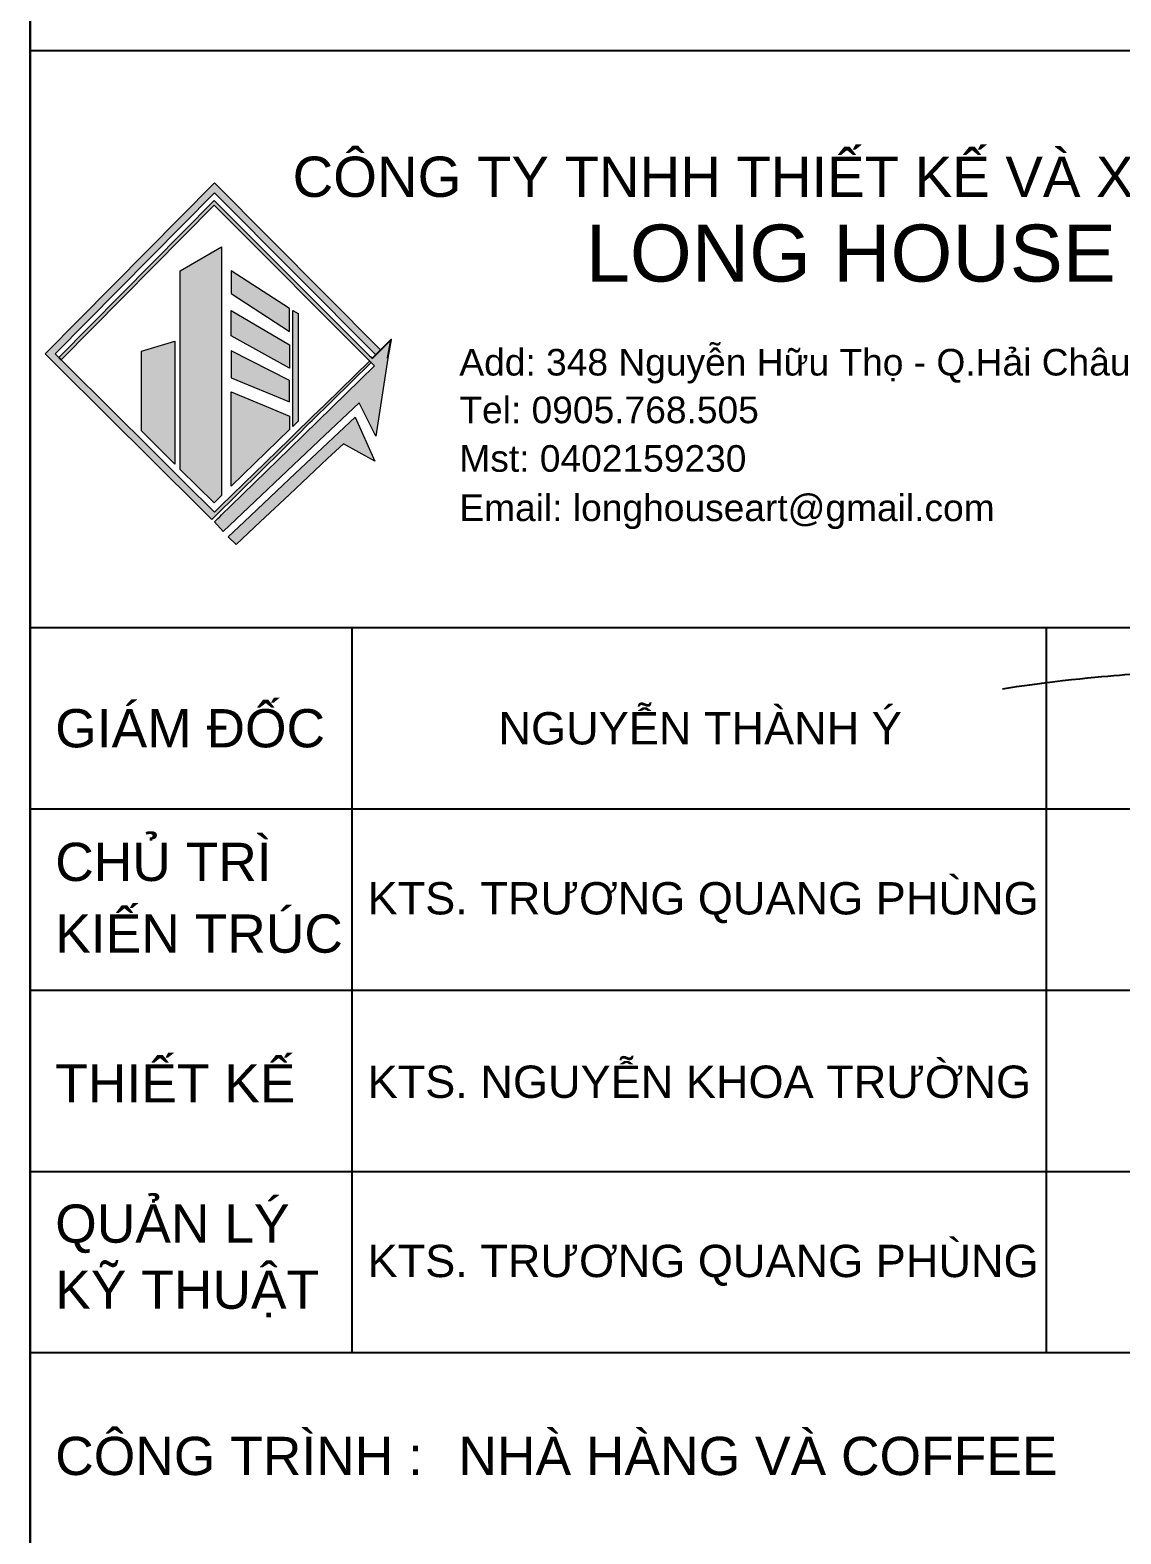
# Model space of a CAD drawing. Header units: millimetres. Extents: x 886808 to 1650903, y -1008069 to 230892.
# Drawn here: x 1061942 to 1071224, y -572113 to -559325 of the extents above; entities that cross this region are included whole.
import ezdxf

# ---------------------------------------------------------------- set-up
doc = ezdxf.new("R2010")
doc.units = ezdxf.units.MM
for name, color, linetype, lineweight in [('0.NETMANHNHAT-0.05', 251, 'Continuous', 0), ('A-Anno-Dims', 211, 'Continuous', 5), ('A-Wall', 113, 'Continuous', 30), ('hatch', 250, 'Continuous', 0)]:
    doc.layers.add(name, color=color, linetype=linetype, lineweight=lineweight)
for name, color, linetype in [('11-Ghi chu', 7, 'Continuous'), ('CUA', 75, 'Continuous'), ('i_Chu', 9, 'Continuous'), ('Layer 1', 7, 'Continuous')]:
    doc.layers.add(name, color=color, linetype=linetype)
doc.styles.add('Arial_6', font='arial.ttf', dxfattribs={"height": 1.327769})

# ---------------------------------------------------------------- blocks, each defined once
blk = doc.blocks.new('fghkp')
at = {"layer": '0.NETMANHNHAT-0.05'}
h = blk.add_hatch(color=256, dxfattribs=at)
h.dxf.hatch_style = 1
h.paths.add_polyline_path([(-130243.5, 759034.2), (-130343.1, 758940.4), (-130443.5, 758845.8), (-130581.6, 758715.6), (-130629.9, 758670.1), (-130606, 758646.8), (-130532.5, 758715.6), (-130443.5, 758799), (-130327.2, 758908), (-130279.2, 758952.9), (-130183.8, 758900.4)])
edge = h.paths.add_edge_path()
edge.add_line((-130143.7, 759213.5), (-130143.6, 759214.3))
edge.add_line((-130143.6, 759214.3), (-130133.3, 759270.6))
edge.add_line((-130133.3, 759270.6), (-130191.2, 759212.7))
edge.add_spline(control_points=[(-130191.2, 759212.7), (-130197.2, 759218.6), (-130203.3, 759224.6), (-130203.3, 759224.6)], knot_values=[8, 8, 8, 8, 8.503994, 8.503994, 8.503994, 8.503994], degree=3, periodic=0)
edge.add_spline(control_points=[(-130203.3, 759224.6), (-130203.3, 759224.6), (-130262.9, 759284.2), (-130339.6, 759360.9)], knot_values=[7.643345, 7.643345, 7.643345, 7.643345, 8, 8, 8, 8], degree=3, periodic=0)
edge.add_spline(control_points=[(-130339.6, 759360.9), (-130370.5, 759391.8), (-130404.1, 759425.3), (-130437.7, 759458.9)], knot_values=[7.5, 7.5, 7.5, 7.5, 7.643345, 7.643345, 7.643345, 7.643345], degree=3, periodic=0)
edge.add_spline(control_points=[(-130437.7, 759458.9), (-130471.3, 759492.5), (-130504.9, 759526.1), (-130535.7, 759557)], knot_values=[7.356655, 7.356655, 7.356655, 7.356655, 7.5, 7.5, 7.5, 7.5], degree=3, periodic=0)
edge.add_spline(control_points=[(-130535.7, 759557), (-130612.5, 759633.7), (-130672.1, 759693.3), (-130672.1, 759693.3)], knot_values=[7, 7, 7, 7, 7.356655, 7.356655, 7.356655, 7.356655], degree=3, periodic=0)
edge.add_spline(control_points=[(-130672.1, 759693.3), (-130672.1, 759693.3), (-130732.3, 759632.5), (-130809.8, 759554.3)], knot_values=[6.643345, 6.643345, 6.643345, 6.643345, 7, 7, 7, 7], degree=3, periodic=0)
edge.add_spline(control_points=[(-130809.8, 759554.3), (-130840.9, 759522.8), (-130874.8, 759488.6), (-130908.7, 759454.3)], knot_values=[6.5, 6.5, 6.5, 6.5, 6.643345, 6.643345, 6.643345, 6.643345], degree=3, periodic=0)
edge.add_spline(control_points=[(-130909.1, 759453.9), (-131027.2, 759334.6), (-131145.3, 759215.4), (-131145.4, 759215.3)], knot_values=[6.000201, 6.000201, 6.000201, 6.000201, 6.499503, 6.499503, 6.499503, 6.499503], degree=3, periodic=0)
edge.add_line((-131145.4, 759215.3), (-131138.3, 759208.3))
edge.add_spline(control_points=[(-131138.3, 759208.3), (-131138.3, 759208.3), (-131107.6, 759239.3), (-131061.9, 759285.4)], knot_values=[4.743337, 4.743337, 4.743337, 4.743337, 4.999879, 4.999879, 4.999879, 4.999879], degree=3, periodic=0)
edge.add_spline(control_points=[(-131061.9, 759285.4), (-131018.6, 759329.1), (-130961.9, 759386.4), (-130905.2, 759443.7)], knot_values=[4.5, 4.5, 4.5, 4.5, 4.743337, 4.743337, 4.743337, 4.743337], degree=3, periodic=0)
edge.add_spline(control_points=[(-130905.2, 759443.7), (-130871.8, 759477.5), (-130838.4, 759511.2), (-130807.7, 759542.2)], knot_values=[4.356655, 4.356655, 4.356655, 4.356655, 4.5, 4.5, 4.5, 4.5], degree=3, periodic=0)
edge.add_spline(control_points=[(-130807.7, 759542.2), (-130731.4, 759619.3), (-130672.1, 759679.2), (-130672.1, 759679.2)], knot_values=[4, 4, 4, 4, 4.356655, 4.356655, 4.356655, 4.356655], degree=3, periodic=0)
edge.add_spline(control_points=[(-130672.1, 759679.2), (-130672.1, 759679.2), (-130609.1, 759616), (-130528.3, 759535)], knot_values=[3.640583, 3.640583, 3.640583, 3.640583, 4, 4, 4, 4], degree=3, periodic=0)
edge.add_spline(control_points=[(-130528.3, 759535), (-130496.7, 759503.4), (-130462.4, 759469), (-130428.1, 759434.6)], knot_values=[3.5, 3.5, 3.5, 3.5, 3.640583, 3.640583, 3.640583, 3.640583], degree=3, periodic=0)
edge.add_spline(control_points=[(-130428.1, 759434.6), (-130402.4, 759408.8), (-130376.7, 759383.1), (-130352.1, 759358.5)], knot_values=[3.394676, 3.394676, 3.394676, 3.394676, 3.5, 3.5, 3.5, 3.5], degree=3, periodic=0)
edge.add_spline(control_points=[(-130352.1, 759358.5), (-130284.5, 759290.7), (-130225.5, 759231.6), (-130199, 759205)], knot_values=[3.104646, 3.104646, 3.104646, 3.104646, 3.394676, 3.394676, 3.394676, 3.394676], degree=3, periodic=0)
edge.add_spline(control_points=[(-130199, 759205), (-130197.5, 759203.5), (-130196.1, 759202), (-130194.8, 759200.7)], knot_values=[3.087994, 3.087994, 3.087994, 3.087994, 3.104646, 3.104646, 3.104646, 3.104646], degree=3, periodic=0)
edge.add_spline(control_points=[(-130194.8, 759200.7), (-130187.9, 759193.8), (-130184.1, 759190), (-130184.1, 759190)], knot_values=[3, 3, 3, 3, 3.087994, 3.087994, 3.087994, 3.087994], degree=3, periodic=0)
edge.add_line((-130184.1, 759190), (-130443.5, 758937.6))
edge.add_line((-130443.5, 758937.6), (-130620.5, 758765.4))
edge.add_line((-130620.5, 758765.4), (-130650, 758736.6))
edge.add_line((-130650, 758736.6), (-130655.6, 758731.1))
edge.add_line((-130655.6, 758731.1), (-130661.4, 758725.5))
edge.add_line((-130661.4, 758725.5), (-130671.9, 758715.3))
edge.add_line((-130671.9, 758715.3), (-130644.8, 758686.2))
edge.add_line((-130644.8, 758686.2), (-130353.6, 758961.9))
edge.add_line((-130353.6, 758961.9), (-130231.3, 759077.8))
edge.add_line((-130231.3, 759077.8), (-130180.4, 758976.6))
edge.add_line((-130180.4, 758976.6), (-130143.7, 759213.5))
edge = h.paths.add_edge_path()
edge.add_line((-130671.9, 759746.6), (-131186.8, 759226.5))
edge.add_line((-131186.8, 759226.5), (-130964.8, 759006))
edge.add_line((-130964.8, 759006), (-130894.1, 758935.8))
edge.add_line((-130894.1, 758935.8), (-130792.2, 758834.6))
edge.add_line((-130792.2, 758834.6), (-130775.9, 758818.4))
edge.add_line((-130775.9, 758818.4), (-130679.4, 758722.6))
edge.add_line((-130679.4, 758722.6), (-130664.3, 758737.6))
edge.add_line((-130664.3, 758737.6), (-130650, 758751.7))
edge.add_line((-130650, 758751.7), (-130620.5, 758780.8))
edge.add_line((-130620.5, 758780.8), (-130579.1, 758821.7))
edge.add_line((-130579.1, 758821.7), (-130551.6, 758848.8))
edge.add_line((-130551.6, 758848.8), (-130443.5, 758955.4))
edge.add_line((-130443.5, 758955.4), (-130433.5, 758965.3))
edge.add_line((-130433.5, 758965.3), (-130422.1, 758976.5))
edge.add_line((-130422.1, 758976.5), (-130380.8, 759017.2))
edge.add_line((-130380.8, 759017.2), (-130373.8, 759024.1))
edge.add_line((-130373.8, 759024.1), (-130194.8, 759200.7))
edge.add_spline(control_points=[(-130194.8, 759200.7), (-130196.1, 759202), (-130197.5, 759203.5), (-130199, 759205)], knot_values=[3.087994, 3.087994, 3.087994, 3.087994, 3.104646, 3.104646, 3.104646, 3.104646], degree=3, periodic=0)
edge.add_line((-130199, 759205), (-130334.9, 759072.7))
edge.add_line((-130334.9, 759072.7), (-130373.8, 759034.9))
edge.add_line((-130373.8, 759034.9), (-130384.4, 759024.6))
edge.add_line((-130384.4, 759024.6), (-130416.8, 758993))
edge.add_line((-130416.8, 758993), (-130433.5, 758976.8))
edge.add_line((-130433.5, 758976.8), (-130443.5, 758967))
edge.add_line((-130443.5, 758967), (-130551.6, 758861.8))
edge.add_line((-130551.6, 758861.8), (-130579.1, 758835.1))
edge.add_line((-130579.1, 758835.1), (-130620.5, 758794.9))
edge.add_line((-130620.5, 758794.9), (-130650, 758766))
edge.add_line((-130650, 758766), (-130671.8, 758744.9))
edge.add_line((-130671.8, 758744.9), (-130674, 758747.1))
edge.add_line((-130674, 758747.1), (-130674, 758747.2))
edge.add_line((-130674, 758747.2), (-130758.3, 758830.8))
edge.add_line((-130758.3, 758830.8), (-130775.9, 758848.3))
edge.add_line((-130775.9, 758848.3), (-130785.4, 758857.8))
edge.add_line((-130785.4, 758857.8), (-130792.2, 758864.5))
edge.add_line((-130792.2, 758864.5), (-130894.1, 758965.7))
edge.add_line((-130894.1, 758965.7), (-130954.9, 759026.2))
edge.add_line((-130954.9, 759026.2), (-130968.5, 759039.6))
edge.add_line((-130968.5, 759039.6), (-131138.3, 759208.3))
edge.add_spline(control_points=[(-131138.3, 759208.3), (-131138.3, 759208.3), (-131139.2, 759209.2), (-131140.4, 759210.3)], knot_values=[5, 5, 5, 5, 5.356655, 5.356655, 5.356655, 5.356655], degree=3, periodic=0)
edge.add_spline(control_points=[(-131140.4, 759210.3), (-131140.8, 759210.8), (-131141.3, 759211.3), (-131141.8, 759211.8)], knot_values=[5.356655, 5.356655, 5.356655, 5.356655, 5.5, 5.5, 5.5, 5.5], degree=3, periodic=0)
edge.add_spline(control_points=[(-131141.8, 759211.8), (-131142.3, 759212.3), (-131142.9, 759212.8), (-131143.3, 759213.2)], knot_values=[5.5, 5.5, 5.5, 5.5, 5.643345, 5.643345, 5.643345, 5.643345], degree=3, periodic=0)
edge.add_spline(control_points=[(-131143.3, 759213.2), (-131144.5, 759214.4), (-131145.4, 759215.3), (-131145.4, 759215.3)], knot_values=[5.643345, 5.643345, 5.643345, 5.643345, 6, 6, 6, 6], degree=3, periodic=0)
edge.add_line((-131145.4, 759215.3), (-131156.8, 759226.7))
edge.add_line((-131156.8, 759226.7), (-130671.9, 759716.6))
edge.add_line((-130671.9, 759716.6), (-130180.6, 759223.3))
edge.add_line((-130180.6, 759223.3), (-130165.7, 759238.3))
edge.add_line((-130165.7, 759238.3), (-130671.9, 759746.6))
at = {"layer": '0.NETMANHNHAT-0.05', "true_color": 0x2a388f}
h = blk.add_hatch(color=177, dxfattribs=at)
h.dxf.hatch_style = 2
h.paths.add_polyline_path([(-130650, 759552.1), (-130650, 758795.3), (-130673, 758772.9), (-130775.9, 758875.1), (-130775.9, 759479.2)])
h = blk.add_hatch(color=177, dxfattribs=at)
h.dxf.hatch_style = 2
h.paths.add_polyline_path([(-130620.5, 759479.6), (-130620.5, 759410.3), (-130443.5, 759294.7), (-130443.5, 759365)])
h = blk.add_hatch(color=177, dxfattribs=at)
h.dxf.hatch_style = 2
h.paths.add_polyline_path([(-130620.5, 759281.3), (-130620.5, 759358.7), (-130443.5, 759253.5), (-130443.5, 759183.2)])
h = blk.add_hatch(color=177, dxfattribs=at)
h.dxf.hatch_style = 2
h.paths.add_polyline_path([(-130416.8, 759349.1), (-130416.8, 759022.1), (-130433.5, 759005.9), (-130433.5, 759358.7)])
h = blk.add_hatch(color=177, dxfattribs=at)
h.dxf.hatch_style = 2
h.paths.add_polyline_path([(-130792.2, 759265.3), (-130792.2, 758891.3), (-130894.1, 758992.6), (-130894.1, 759235)])
h = blk.add_hatch(color=177, dxfattribs=at)
h.dxf.hatch_style = 2
h.paths.add_polyline_path([(-130620.5, 759236), (-130620.5, 759153.4), (-130443.5, 759080.4), (-130443.5, 759145.9)])
h = blk.add_hatch(color=177, dxfattribs=at)
h.dxf.hatch_style = 2
h.paths.add_polyline_path([(-130443.5, 759037.1), (-130443.5, 758996.2), (-130620.5, 758824), (-130620.5, 759110.6), (-130501.4, 759061)])
at = {"layer": '0.NETMANHNHAT-0.05', "lineweight": 0}
for points in [[(-130650, 759552.1), (-130650, 758795.3), (-130673, 758772.9), (-130775.9, 758875.1), (-130775.9, 759479.2), (-130650, 759552.1)], [(-130620.5, 759479.6), (-130620.5, 759410.3), (-130443.5, 759294.7), (-130443.5, 759365), (-130620.5, 759479.6)], [(-130620.5, 759281.3), (-130620.5, 759358.7), (-130443.5, 759253.5), (-130443.5, 759183.2), (-130620.5, 759281.3)], [(-130416.8, 759349.1), (-130416.8, 759022.1), (-130433.5, 759005.9), (-130433.5, 759358.7), (-130416.8, 759349.1)], [(-130792.2, 759265.3), (-130792.2, 758891.3), (-130894.1, 758992.6), (-130894.1, 759235), (-130792.2, 759265.3)], [(-130620.5, 759236), (-130620.5, 759153.4), (-130443.5, 759080.4), (-130443.5, 759145.9), (-130620.5, 759236)], [(-130443.5, 759037.1), (-130443.5, 758996.2), (-130620.5, 758824), (-130620.5, 759110.6), (-130501.4, 759061), (-130443.5, 759037.1)]]:
    blk.add_lwpolyline(points, dxfattribs=at)
at = {"layer": '11-Ghi chu'}
for points in [[(-130143.7, 759213.5), (-130143.6, 759214.3), (-130133.3, 759270.6), (-130191.2, 759212.7)], [(-131145.4, 759215.3), (-131138.3, 759208.3)]]:
    blk.add_lwpolyline(points, dxfattribs=at)
at = {"layer": 'Layer 1', "lineweight": 0}
for p, q in [((-130671.9, 759746.6), (-131186.8, 759226.5)), ((-130165.7, 759238.3), (-130671.9, 759746.6)), ((-131156.8, 759226.7), (-130671.9, 759716.6)), ((-130671.9, 759716.6), (-130180.6, 759223.3)), ((-131186.8, 759226.5), (-130964.8, 759006)), ((-131145.4, 759215.3), (-131156.8, 759226.7)), ((-130191.2, 759212.7), (-130133.3, 759270.6)), ((-130133.3, 759270.6), (-130143.7, 759213.5)), ((-131138.3, 759208.3), (-131145.4, 759215.3)), ((-130968.5, 759039.6), (-131138.3, 759208.3)), ((-130443.5, 758937.6), (-130184.1, 759190)), ((-130373.8, 759024.1), (-130194.8, 759200.7)), ((-130199, 759205), (-130334.9, 759072.7)), ((-130143.7, 759213.5), (-130180.4, 758976.6)), ((-130143.6, 759214.3), (-130143.7, 759213.5)), ((-130334.9, 759072.7), (-130373.8, 759034.9)), ((-130231.3, 759077.8), (-130353.6, 758961.9)), ((-130180.4, 758976.6), (-130231.3, 759077.8)), ((-130954.9, 759026.2), (-130968.5, 759039.6)), ((-130964.8, 759006), (-130894.1, 758935.8)), ((-130894.1, 758965.7), (-130954.9, 759026.2)), ((-130422.1, 758976.5), (-130380.8, 759017.2)), ((-130384.4, 759024.6), (-130416.8, 758993)), ((-130373.8, 759034.9), (-130384.4, 759024.6)), ((-130380.8, 759017.2), (-130373.8, 759024.1)), ((-130792.2, 758864.5), (-130894.1, 758965.7)), ((-130353.6, 758961.9), (-130644.8, 758686.2)), ((-130443.5, 758967), (-130551.6, 758861.8)), ((-130551.6, 758848.8), (-130443.5, 758955.4)), ((-130433.5, 758976.8), (-130443.5, 758967)), ((-130443.5, 758955.4), (-130433.5, 758965.3)), ((-130416.8, 758993), (-130433.5, 758976.8)), ((-130433.5, 758965.3), (-130422.1, 758976.5)), ((-130894.1, 758935.8), (-130792.2, 758834.6)), ((-130620.5, 758765.4), (-130443.5, 758937.6)), ((-130785.4, 758857.8), (-130792.2, 758864.5)), ((-130551.6, 758861.8), (-130579.1, 758835.1)), ((-130792.2, 758834.6), (-130775.9, 758818.4)), ((-130775.9, 758848.3), (-130785.4, 758857.8)), ((-130758.3, 758830.8), (-130775.9, 758848.3)), ((-130775.9, 758818.4), (-130679.4, 758722.6)), ((-130674, 758747.2), (-130758.3, 758830.8)), ((-130579.1, 758835.1), (-130620.5, 758794.9)), ((-130620.5, 758780.8), (-130579.1, 758821.7)), ((-130579.1, 758821.7), (-130551.6, 758848.8)), ((-130620.5, 758794.9), (-130650, 758766)), ((-130650, 758751.7), (-130620.5, 758780.8)), ((-130679.4, 758722.6), (-130664.3, 758737.6)), ((-130674, 758747.1), (-130674, 758747.2)), ((-130674, 758747.1), (-130674, 758747.2)), ((-130671.8, 758744.9), (-130674, 758747.1)), ((-130671.8, 758744.9), (-130674, 758747.1)), ((-130671.9, 758715.3), (-130661.4, 758725.5)), ((-130650, 758766), (-130671.8, 758744.9)), ((-130650, 758766), (-130671.8, 758744.9)), ((-130664.3, 758737.6), (-130650, 758751.7)), ((-130661.4, 758725.5), (-130655.6, 758731.1)), ((-130655.6, 758731.1), (-130650, 758736.6)), ((-130650, 758736.6), (-130620.5, 758765.4)), ((-130644.8, 758686.2), (-130671.9, 758715.3))]:
    blk.add_line(p, q, dxfattribs=at)
blk.add_lwpolyline([(-130183.8, 758900.4), (-130279.2, 758952.9), (-130327.2, 758908), (-130443.5, 758799), (-130532.5, 758715.6), (-130606, 758646.8), (-130629.9, 758670.1), (-130581.6, 758715.6), (-130443.5, 758845.8), (-130343.1, 758940.4), (-130243.5, 759034.2), (-130183.8, 758900.4)], dxfattribs=at)
for points in [[(-131145.4, 759215.3), (-131145.4, 759215.3), (-130672.1, 759693.3), (-130672.1, 759693.3)], [(-130672.1, 759693.3), (-130672.1, 759693.3), (-130203.3, 759224.6), (-130203.3, 759224.6)], [(-130672.1, 759679.2), (-130672.1, 759679.2), (-131138.3, 759208.3), (-131138.3, 759208.3)], [(-130184.1, 759190), (-130184.1, 759190), (-130672.1, 759679.2), (-130672.1, 759679.2)], [(-131138.3, 759208.3), (-131138.3, 759208.3), (-131145.4, 759215.3), (-131145.4, 759215.3)], [(-130203.3, 759224.6), (-130203.3, 759224.6), (-130197.2, 759218.6), (-130191.2, 759212.7)]]:
    blk.add_open_spline(points, degree=3, dxfattribs=at)
blk = doc.blocks.new('chu ky Y')
at = {"layer": 'i_Chu'}
blk.add_lwpolyline([(555891, 496110), (556042, 496133), (556181, 496152), (556307, 496169), (556422, 496183), (556527, 496196), (556623, 496206), (556711, 496216), (556792, 496224), (556868, 496231), (556938, 496238), (557004, 496244), (557067, 496250), (557127, 496255), (557185, 496260), (557241, 496265), (557298, 496269), (557355, 496273), (557412, 496277), (557468, 496281), (557524, 496285), (557578, 496289), (557631, 496293), (557682, 496296), (557730, 496299), (557775, 496302), (557818, 496305), (557858, 496308), (557895, 496310), (557930, 496313), (557963, 496315), (557994, 496317), (558022, 496319), (558049, 496320), (558074, 496322), (558096, 496324), (558117, 496325), (558137, 496327), (558154, 496328), (558170, 496330), (558184, 496331), (558196, 496333), (558207, 496335), (558216, 496336), (558224, 496338), (558231, 496339), (558236, 496341), (558241, 496342), (558245, 496342), (558249, 496342), (558252, 496342), (558254, 496341), (558256, 496340), (558257, 496337), (558258, 496334), (558259, 496331), (558259, 496326), (558259, 496320), (558259, 496313), (558258, 496305), (558257, 496295), (558256, 496285), (558255, 496273), (558253, 496260), (558252, 496245), (558250, 496229), (558248, 496212), (558246, 496194), (558244, 496174), (558242, 496155), (558241, 496134), (558239, 496114), (558238, 496093), (558237, 496072), (558236, 496052), (558235, 496031), (558235, 496011), (558235, 495991), (558235, 495971), (558235, 495951), (558235, 495932), (558235, 495913), (558235, 495894), (558236, 495875), (558236, 495857), (558236, 495839), (558237, 495823), (558237, 495807), (558238, 495791), (558238, 495777), (558239, 495764), (558240, 495752), (558240, 495740), (558241, 495730), (558242, 495720), (558243, 495711), (558244, 495703), (558245, 495696), (558246, 495689), (558248, 495683), (558249, 495677), (558250, 495672), (558251, 495668), (558253, 495664), (558254, 495661), (558255, 495658), (558256, 495656), (558257, 495654), (558259, 495653), (558260, 495652), (558261, 495651), (558262, 495650), (558263, 495650), (558264, 495649), (558266, 495649), (558267, 495649), (558268, 495649), (558269, 495649), (558270, 495650), (558271, 495650), (558272, 495651), (558273, 495651), (558274, 495653), (558275, 495655), (558276, 495658), (558277, 495662), (558278, 495667), (558280, 495674), (558282, 495683), (558284, 495694), (558287, 495707), (558290, 495721), (558293, 495736), (558296, 495752), (558299, 495768), (558301, 495785), (558304, 495801), (558306, 495816), (558308, 495831), (558310, 495845), (558312, 495859), (558314, 495873), (558316, 495887), (558317, 495900), (558319, 495913), (558321, 495927), (558323, 495941), (558325, 495955), (558328, 495969), (558331, 495984), (558334, 495999), (558337, 496015), (558341, 496031), (558345, 496048), (558349, 496065), (558354, 496082), (558359, 496099), (558364, 496116), (558369, 496132), (558374, 496148), (558378, 496163), (558382, 496177), (558386, 496190), (558390, 496202), (558393, 496213), (558396, 496223), (558398, 496233), (558400, 496241), (558402, 496249), (558403, 496256), (558404, 496262), (558404, 496268), (558404, 496273), (558404, 496277), (558404, 496280), (558403, 496282), (558403, 496284), (558403, 496285), (558402, 496286), (558402, 496285), (558402, 496284), (558401, 496282), (558401, 496280), (558400, 496277), (558400, 496273), (558399, 496269), (558398, 496264), (558397, 496259), (558396, 496253), (558395, 496245), (558394, 496237), (558392, 496228), (558390, 496218), (558388, 496207), (558386, 496194), (558383, 496181), (558381, 496167), (558378, 496153), (558376, 496138), (558374, 496124), (558372, 496109), (558371, 496094), (558370, 496080), (558369, 496066), (558369, 496052), (558369, 496038), (558369, 496024), (558370, 496010), (558371, 495996), (558372, 495982), (558373, 495968), (558374, 495954), (558376, 495940), (558378, 495927), (558379, 495914), (558381, 495901), (558384, 495889), (558386, 495877), (558388, 495866), (558390, 495855), (558393, 495845), (558396, 495835), (558398, 495826), (558401, 495817), (558404, 495809), (558407, 495801), (558410, 495793), (558413, 495786), (558417, 495780), (558420, 495773), (558423, 495767), (558426, 495762), (558429, 495757), (558433, 495753), (558436, 495749), (558439, 495745), (558442, 495742), (558445, 495739), (558448, 495736), (558450, 495734), (558453, 495733), (558456, 495731), (558459, 495730), (558462, 495729), (558465, 495729), (558468, 495728), (558471, 495728), (558474, 495729), (558477, 495729), (558480, 495731), (558483, 495732), (558486, 495733), (558489, 495735), (558492, 495737), (558495, 495740), (558498, 495743), (558501, 495745), (558504, 495748), (558507, 495752), (558510, 495755), (558513, 495759), (558516, 495762), (558518, 495766), (558521, 495770), (558523, 495774), (558525, 495778), (558527, 495783), (558530, 495787), (558532, 495792), (558534, 495797), (558536, 495803), (558538, 495809), (558540, 495816), (558542, 495823), (558545, 495831), (558547, 495840), (558549, 495849), (558552, 495859), (558554, 495869), (558557, 495880), (558559, 495892), (558561, 495903), (558563, 495916), (558565, 495928), (558567, 495941), (558569, 495954), (558571, 495967), (558573, 495979), (558574, 495992), (558575, 496004), (558576, 496016), (558577, 496028), (558578, 496040), (558578, 496051), (558579, 496062), (558579, 496073), (558580, 496084), (558580, 496095), (558581, 496106), (558581, 496116), (558582, 496126), (558582, 496136), (558582, 496145), (558583, 496153), (558583, 496161), (558583, 496167), (558583, 496173), (558583, 496179), (558582, 496183), (558582, 496187), (558582, 496191), (558581, 496193), (558581, 496196), (558581, 496197), (558580, 496199), (558580, 496200), (558579, 496201), (558579, 496201), (558578, 496202), (558578, 496202), (558577, 496202), (558577, 496202), (558576, 496202), (558576, 496201), (558575, 496201), (558574, 496200), (558573, 496200), (558572, 496199), (558571, 496197), (558570, 496195), (558569, 496193), (558567, 496191), (558566, 496188), (558564, 496185), (558562, 496181), (558560, 496177), (558558, 496173), (558556, 496168), (558554, 496162), (558552, 496157), (558549, 496150), (558547, 496144), (558545, 496137), (558543, 496131), (558541, 496124), (558539, 496117), (558537, 496110), (558535, 496103), (558533, 496096), (558532, 496089), (558530, 496081), (558529, 496073), (558528, 496065), (558527, 496056), (558526, 496047), (558526, 496038), (558525, 496029), (558525, 496019), (558525, 496010), (558524, 496000), (558524, 495991), (558524, 495983), (558524, 495974), (558524, 495966), (558524, 495958), (558524, 495950), (558525, 495942), (558525, 495934), (558525, 495927), (558526, 495919), (558527, 495912), (558528, 495904), (558528, 495897), (558530, 495890), (558531, 495883), (558532, 495875), (558534, 495868), (558536, 495862), (558537, 495855), (558539, 495849), (558542, 495842), (558544, 495837), (558546, 495831), (558548, 495827), (558551, 495822), (558553, 495818), (558555, 495815), (558557, 495812), (558560, 495810), (558562, 495808), (558564, 495807), (558567, 495806), (558569, 495805), (558572, 495804), (558575, 495803), (558577, 495803), (558580, 495803), (558584, 495803), (558587, 495803), (558590, 495804), (558594, 495805), (558598, 495806), (558602, 495807), (558606, 495808), (558610, 495810), (558614, 495812), (558619, 495814), (558624, 495817), (558628, 495819), (558633, 495822), (558638, 495826), (558643, 495829), (558647, 495833), (558652, 495836), (558657, 495840), (558661, 495845), (558665, 495849), (558670, 495853), (558673, 495858), (558677, 495862), (558680, 495867), (558683, 495871), (558686, 495876), (558688, 495880), (558691, 495884), (558693, 495889), (558694, 495893), (558695, 495897), (558696, 495900), (558697, 495904), (558698, 495907), (558699, 495911), (558699, 495914), (558699, 495917), (558699, 495919), (558699, 495922), (558699, 495924), (558699, 495926), (558699, 495928), (558699, 495930), (558698, 495932), (558698, 495933), (558697, 495934), (558697, 495935), (558696, 495936), (558695, 495937), (558694, 495938), (558693, 495938), (558692, 495939), (558690, 495939), (558689, 495939), (558687, 495939), (558686, 495939), (558684, 495939), (558683, 495939), (558681, 495939), (558679, 495938), (558677, 495937), (558676, 495936), (558674, 495935), (558673, 495934), (558671, 495933), (558669, 495932), (558668, 495930), (558666, 495929), (558665, 495927), (558663, 495925), (558662, 495923), (558660, 495921), (558659, 495919), (558658, 495917), (558656, 495915), (558655, 495912), (558654, 495910), (558652, 495907), (558651, 495905), (558650, 495902), (558649, 495899), (558648, 495896), (558647, 495893), (558646, 495890), (558645, 495886), (558645, 495883), (558644, 495879), (558644, 495875), (558643, 495871), (558643, 495868), (558643, 495864), (558643, 495861), (558643, 495858), (558644, 495855), (558644, 495852), (558645, 495849), (558645, 495847), (558646, 495845), (558647, 495842), (558648, 495840), (558649, 495838), (558650, 495835), (558651, 495833), (558652, 495831), (558654, 495829), (558655, 495826), (558657, 495824), (558659, 495822), (558661, 495820), (558663, 495819), (558665, 495817), (558667, 495815), (558669, 495813), (558672, 495812), (558674, 495810), (558677, 495809), (558679, 495807), (558682, 495806), (558684, 495805), (558687, 495803), (558690, 495802), (558693, 495801), (558696, 495800), (558699, 495800), (558701, 495799), (558704, 495798), (558707, 495798), (558710, 495798), (558713, 495797), (558716, 495797), (558718, 495797), (558720, 495797), (558723, 495797), (558724, 495798), (558726, 495798), (558728, 495798), (558729, 495798), (558731, 495799), (558732, 495799), (558733, 495800), (558734, 495800), (558735, 495801), (558736, 495801), (558737, 495802), (558737, 495802), (558738, 495803), (558738, 495803), (558739, 495804), (558739, 495804), (558739, 495805), (558739, 495805), (558739, 495805), (558738, 495805), (558738, 495805), (558738, 495805), (558737, 495806), (558736, 495806), (558736, 495805), (558735, 495805), (558734, 495805), (558732, 495805), (558731, 495805), (558730, 495804), (558728, 495804), (558726, 495804), (558724, 495803), (558721, 495803), (558719, 495802), (558716, 495802), (558713, 495801), (558711, 495801), (558708, 495800), (558705, 495800), (558702, 495799), (558699, 495799), (558696, 495798), (558693, 495797), (558690, 495796), (558687, 495796), (558684, 495795), (558681, 495794), (558679, 495793), (558676, 495792), (558674, 495791), (558672, 495790), (558669, 495789), (558667, 495788), (558665, 495787), (558663, 495785), (558661, 495784), (558659, 495783), (558658, 495782), (558656, 495780), (558654, 495779), (558653, 495778), (558652, 495777), (558651, 495775), (558650, 495774), (558649, 495773), (558648, 495772), (558648, 495770), (558647, 495769), (558647, 495768), (558647, 495766), (558647, 495765), (558647, 495763), (558647, 495762), (558647, 495761), (558647, 495759), (558648, 495758), (558649, 495757), (558650, 495756), (558651, 495755), (558652, 495755), (558653, 495754), (558655, 495753), (558657, 495753), (558659, 495753), (558662, 495752), (558664, 495752), (558667, 495752), (558671, 495751), (558674, 495751), (558678, 495751), (558682, 495750), (558686, 495750), (558690, 495750), (558694, 495749), (558697, 495749), (558701, 495749), (558705, 495748), (558708, 495748), (558712, 495748), (558715, 495747), (558718, 495747), (558720, 495746), (558723, 495745), (558725, 495744), (558727, 495744), (558729, 495743), (558730, 495742), (558732, 495741), (558733, 495740), (558734, 495739), (558735, 495738), (558736, 495738), (558737, 495737), (558738, 495736), (558739, 495736), (558739, 495735), (558740, 495734), (558741, 495733), (558741, 495732), (558741, 495732), (558741, 495731), (558741, 495730), (558741, 495728), (558740, 495727), (558739, 495725), (558738, 495723), (558737, 495721), (558735, 495719), (558734, 495717), (558732, 495714), (558730, 495712), (558728, 495709), (558726, 495706), (558724, 495704), (558722, 495701), (558721, 495698), (558719, 495696), (558718, 495693), (558716, 495691), (558715, 495688), (558714, 495686), (558713, 495683), (558711, 495681), (558710, 495679), (558709, 495676), (558707, 495674), (558706, 495671), (558704, 495668), (558703, 495664), (558701, 495661), (558699, 495656), (558696, 495652), (558694, 495647), (558691, 495642), (558688, 495637), (558684, 495631), (558681, 495626), (558677, 495620), (558672, 495615), (558667, 495609), (558662, 495604), (558657, 495598), (558650, 495592), (558644, 495586), (558637, 495580), (558629, 495574), (558620, 495568), (558611, 495561), (558601, 495554), (558592, 495548), (558581, 495541), (558571, 495534), (558560, 495528), (558550, 495522), (558539, 495516), (558528, 495511), (558517, 495506), (558506, 495500), (558494, 495495), (558482, 495489), (558469, 495484), (558454, 495478), (558439, 495472), (558423, 495465), (558405, 495457), (558385, 495449), (558363, 495440), (558338, 495430), (558311, 495419), (558280, 495407), (558246, 495394), (558210, 495380), (558171, 495365), (558131, 495349), (558091, 495334), (558050, 495318), (558009, 495303), (557970, 495288), (557933, 495274), (557897, 495262), (557864, 495250), (557834, 495239), (557806, 495229), (557781, 495220), (557760, 495213), (557741, 495206), (557727, 495201), (557715, 495197), (557707, 495194), (557701, 495192), (557696, 495190), (557694, 495189), (557692, 495188), (557692, 495186), (557691, 495185), (557691, 495184), (557692, 495183), (557693, 495182), (557695, 495181), (557697, 495180), (557700, 495179), (557704, 495179), (557709, 495179), (557714, 495179), (557721, 495180), (557729, 495181), (557739, 495182), (557750, 495184), (557763, 495186), (557777, 495188), (557794, 495191), (557813, 495194), (557834, 495197), (557858, 495201), (557884, 495204), (557913, 495208), (557945, 495212), (557980, 495216), (558018, 495221), (558060, 495226), (558106, 495230), (558157, 495235), (558212, 495240), (558274, 495245), (558341, 495249), (558415, 495254), (558495, 495259), (558581, 495263), (558671, 495267), (558762, 495271), (558854, 495275), (558944, 495278), (559031, 495281), (559113, 495283), (559189, 495285), (559259, 495287), (559324, 495288), (559384, 495289), (559440, 495290), (559492, 495291), (559541, 495292), (559588, 495293), (559632, 495294), (559674, 495296), (559713, 495297), (559750, 495299), (559783, 495301), (559812, 495303), (559838, 495305), (559859, 495307), (559877, 495309), (559890, 495310), (559899, 495312), (559906, 495314), (559911, 495315), (559913, 495317), (559915, 495318), (559915, 495320), (559916, 495322), (559916, 495323), (559916, 495325), (559915, 495327), (559914, 495330), (559913, 495332), (559912, 495334), (559910, 495337), (559908, 495340), (559905, 495343), (559902, 495346), (559898, 495349), (559894, 495352), (559889, 495356), (559884, 495360), (559877, 495364), (559870, 495368), (559863, 495372), (559855, 495377), (559846, 495381), (559837, 495386), (559828, 495391), (559819, 495396), (559809, 495401), (559800, 495407), (559791, 495412), (559781, 495418), (559771, 495424), (559761, 495431), (559750, 495438), (559738, 495446), (559726, 495454), (559712, 495463), (559698, 495473), (559684, 495483), (559669, 495493), (559653, 495504), (559638, 495516), (559622, 495528), (559607, 495539), (559592, 495551), (559578, 495563), (559564, 495575), (559550, 495587), (559537, 495598), (559525, 495610), (559514, 495621), (559503, 495631), (559493, 495641), (559484, 495651), (559476, 495660), (559468, 495669), (559461, 495677), (559455, 495686), (559449, 495694), (559443, 495703), (559438, 495711), (559433, 495720), (559428, 495729), (559424, 495738), (559419, 495748), (559415, 495758), (559411, 495768), (559408, 495779), (559404, 495790), (559401, 495802), (559398, 495814), (559395, 495826), (559392, 495839), (559391, 495853), (559389, 495866), (559388, 495880), (559388, 495895), (559389, 495909), (559390, 495924), (559391, 495938), (559393, 495953), (559396, 495967), (559399, 495981), (559403, 495994), (559407, 496007), (559411, 496019), (559416, 496031), (559422, 496043), (559427, 496054), (559434, 496065), (559440, 496076), (559448, 496087), (559455, 496097), (559464, 496108), (559472, 496119), (559481, 496129), (559490, 496140), (559500, 496151), (559510, 496161), (559520, 496172), (559531, 496183), (559543, 496194), (559556, 496206), (559571, 496219), (559589, 496234), (559611, 496250), (559637, 496269), (559668, 496290)], dxfattribs=at)

msp = doc.modelspace()

# ---------------------------------------------------------------- linework, layer by layer
at = {"layer": 'A-Wall', "linetype": 'Continuous', "transparency": 33554636}
msp.add_line((1061942.1, -536979.4), (1061942.1, -582065.3), dxfattribs=at)
at = {"layer": 'CUA', "color": 4, "transparency": 33554636}
for p, q in [((1061942, -559497.5), (1073729.1, -559497.5)), ((1061942, -564405.8), (1073729.1, -564405.8)), ((1061942, -564405.8), (1073729.1, -564405.8)), ((1061942.1, -564405.8), (1073729.1, -564405.8)), ((1064682.9, -570570.8), (1064682.9, -564405.8)), ((1070586.8, -564405.8), (1070586.8, -570570.8)), ((1061942, -565947), (1073729.1, -565947)), ((1061942, -567488.3), (1073729.1, -567488.3)), ((1061942, -569029.6), (1073729.1, -569029.6)), ((1061942, -570570.8), (1073729.1, -570570.8))]:
    msp.add_line(p, q, dxfattribs=at)

# ---------------------------------------------------------------- block references
at = {"layer": 'A-Anno-Dims', "transparency": 33554636, "xscale": 2.794837502291168, "yscale": 2.794837502291168, "zscale": 2.794837502291168}
msp.add_blockref('fghkp', (1428717, -2683992.9), dxfattribs=at)
at = {"layer": 'i_Chu', "transparency": 33554636, "xscale": 0.8057234233227258, "yscale": 0.8057234233227258, "zscale": 0.8057234233227258}
msp.add_blockref('chu ky Y', (622320.9, -964653.3), dxfattribs=at)

# ---------------------------------------------------------------- texts
at = {"layer": 'hatch', "transparency": 33554636, "style": 'Arial_6'}
for s, height, p in [('CÔNG TY TNHH THIẾT KẾ VÀ XÂY DỰNG', 342.798, (1064175.8, -560743.5)), ('LONG HOUSE', 484.39, (1066669.7, -561463.3)), ('Add: 348 Nguyễn Hữu Thọ - Q.Hải Châu - TP. Đà Nẵng', 226.289, (1065594.9, -562262.2)), ('Tel: 0905.768.505', 226.289, (1065594.9, -562667.9)), ('Mst: 0402159230', 226.289, (1065594.9, -563080.6)), ('Email: longhouseart@gmail.com', 226.289, (1065594.9, -563500.2)), ('NGUYỄN THÀNH Ý', 274.749, (1065927.5, -565399.4)), ('KTS. TRƯƠNG QUANG PHÙNG', 274.749, (1064814, -566845)), ('KTS. NGUYỄN KHOA TRƯỜNG', 274.749, (1064814, -568405)), ('KTS. TRƯƠNG QUANG PHÙNG', 274.749, (1064814, -569929))]:
    msp.add_text(s, height=height, dxfattribs=at).set_placement(p)
at = {"layer": 'i_Chu', "transparency": 33554636, "style": 'Arial_6'}
for s, height, p in [('GIÁM ĐỐC', 325.15, (1062156.2, -565424.3)), ('CHỦ TRÌ ', 325.15, (1062156.2, -566560.6)), ('KIẾN TRÚC', 325.155, (1062156.2, -567170.5)), ('THIẾT KẾ', 325.15, (1062156.2, -568443.4)), ('QUẢN LÝ', 325.15, (1062156.2, -569636.4)), ('KỸ THUẬT', 325.15, (1062156.2, -570198.4)), ('CÔNG TRÌNH :', 325.155, (1062156.2, -571612.2)), ('NHÀ HÀNG VÀ COFFEE', 325.155, (1065587, -571612.2))]:
    msp.add_text(s, height=height, dxfattribs=at).set_placement(p)

doc.saveas('drawing.dxf')
